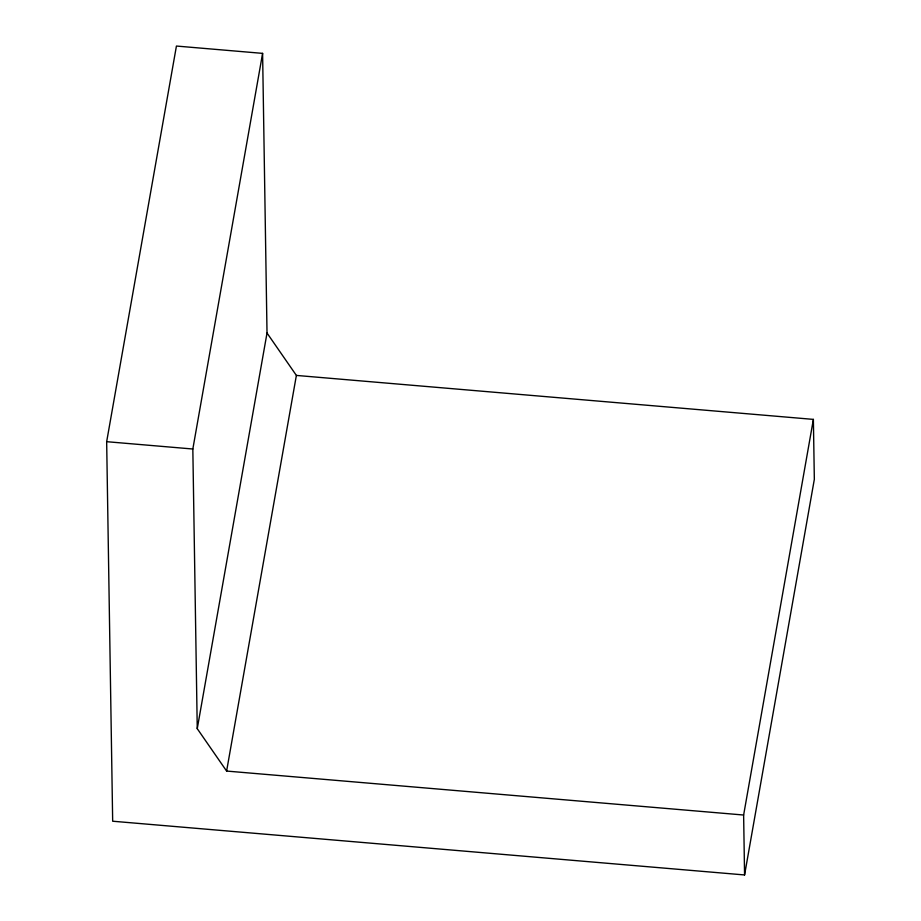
<?xml version="1.0" encoding="UTF-8"?>
<svg xmlns="http://www.w3.org/2000/svg" width="921" height="921" viewBox="0 0 921 921"><rect width="100%" height="100%" fill="white"/><g stroke="black" fill="none" stroke-linecap="round" stroke-linejoin="round"><path stroke-width="1.38" d="M106.663 441.689L176.429 46.05L262.6 53.372L267.021 333.034L197.255 728.672L226.612 771.061L743.627 815.027L744.571 874.95L112.673 821.221L106.663 441.689L192.834 449.011L197.255 728.672M192.834 449.011L262.6 53.372M226.612 771.061L296.378 375.423L267.021 333.034M743.627 815.027L813.381 419.389L296.378 375.423M744.571 874.95L814.337 479.311L813.381 419.389"/></g></svg>
